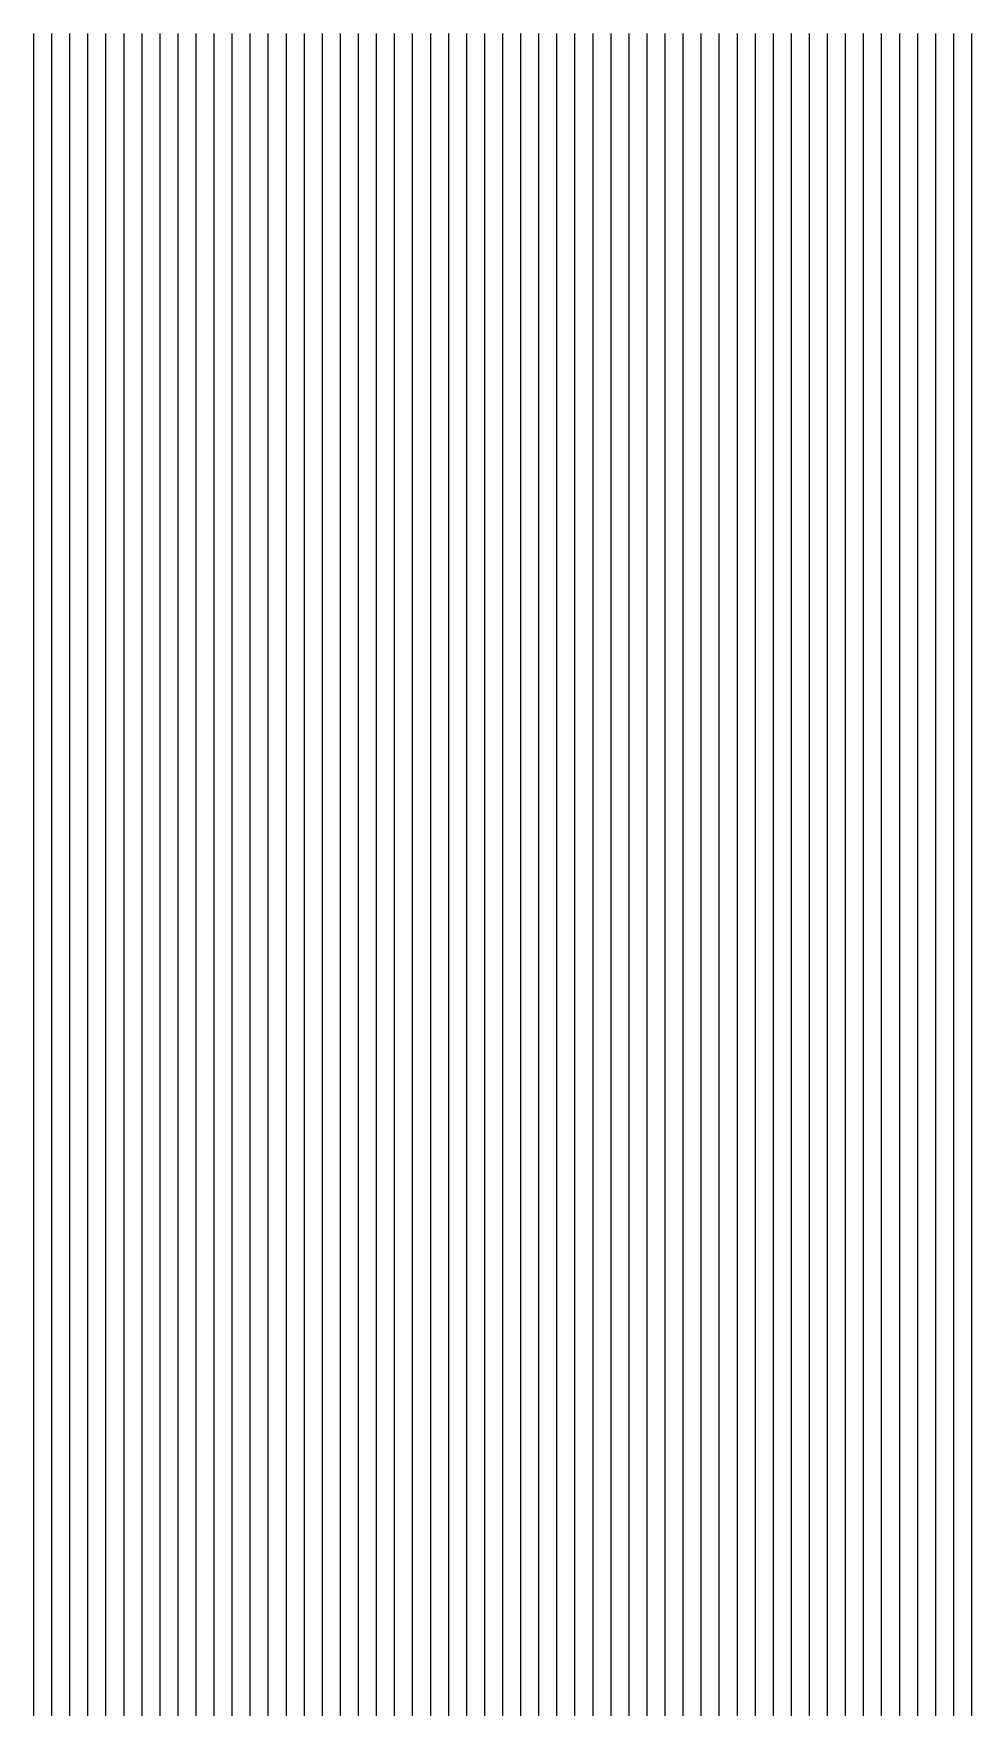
# Model space of a CAD drawing. Header units: millimetres. Extents: x -106 to 66, y -32 to 42.
# Drawn here: x 23 to 33.4, y 23.82 to 42.39 of the extents above; entities that cross this region are included whole.
import ezdxf

# ---------------------------------------------------------------- set-up
doc = ezdxf.new("R2010")
doc.units = ezdxf.units.MM
doc.layers.add('默认', color=18, linetype='Continuous', true_color=0x000000)

msp = doc.modelspace()

# ---------------------------------------------------------------- linework, layer by layer
at = {"layer": '默认'}
for points in [[(23, 42.394), (23, 33.591)], [(23, 42.394), (23, 33.723)], [(23, 42.394), (23, 33.706)], [(23, 42.394), (23, 33.581)], [(23, 42.394), (23, 33.354)], [(23, 42.394), (23, 33.014)], [(23, 42.394), (23, 32.553)], [(23, 42.394), (23, 31.973)], [(23, 42.394), (23, 31.281)], [(23, 42.394), (23, 30.491)], [(23, 42.394), (23, 29.623)], [(23, 42.394), (23, 28.694)], [(23, 42.394), (23, 27.714)], [(23, 42.394), (23, 26.688)], [(23, 42.394), (23, 25.617)], [(23, 42.394), (23, 24.497)], [(23, 42.394), (23, 23.317)], [(23, 42.394), (23, 22.05)], [(23, 42.394), (23, 20.59)], [(23, 42.394), (23, 18.082)], [(23.2, 42.394), (23.2, 33.521)], [(23.2, 42.394), (23.2, 33.655)], [(23.2, 42.394), (23.2, 33.641)], [(23.2, 42.394), (23.2, 33.519)], [(23.2, 42.394), (23.2, 33.296)], [(23.2, 42.394), (23.2, 32.96)], [(23.2, 42.394), (23.2, 32.505)], [(23.2, 42.394), (23.2, 31.93)], [(23.2, 42.394), (23.2, 31.243)], [(23.2, 42.394), (23.2, 30.459)], [(23.2, 42.394), (23.2, 29.595)], [(23.2, 42.394), (23.2, 28.669)], [(23.2, 42.394), (23.2, 27.692)], [(23.2, 42.394), (23.2, 26.669)], [(23.2, 42.394), (23.2, 25.6)], [(23.2, 42.394), (23.2, 24.482)], [(23.2, 42.394), (23.2, 23.304)], [(23.2, 42.394), (23.2, 22.04)], [(23.2, 42.394), (23.2, 20.586)], [(23.2, 42.394), (23.2, 18.098)], [(23.4, 42.394), (23.4, 33.451)], [(23.4, 42.394), (23.4, 33.587)], [(23.4, 42.394), (23.4, 33.575)], [(23.4, 42.394), (23.4, 33.457)], [(23.4, 42.394), (23.4, 33.237)], [(23.4, 42.394), (23.4, 32.905)], [(23.4, 42.394), (23.4, 32.455)], [(23.4, 42.394), (23.4, 31.886)], [(23.4, 42.394), (23.4, 31.205)], [(23.4, 42.394), (23.4, 30.426)], [(23.4, 42.394), (23.4, 29.566)], [(23.4, 42.394), (23.4, 28.644)], [(23.4, 42.394), (23.4, 27.67)], [(23.4, 42.394), (23.4, 26.649)], [(23.4, 42.394), (23.4, 25.582)], [(23.4, 42.394), (23.4, 24.466)], [(23.4, 42.394), (23.4, 23.29)], [(23.4, 42.394), (23.4, 22.029)], [(23.4, 42.394), (23.4, 20.581)], [(23.4, 42.394), (23.4, 18.114)], [(23.6, 42.394), (23.6, 33.379)], [(23.6, 42.394), (23.6, 33.518)], [(23.6, 42.394), (23.6, 33.508)], [(23.6, 42.394), (23.6, 33.393)], [(23.6, 42.394), (23.6, 33.177)], [(23.6, 42.394), (23.6, 32.85)], [(23.6, 42.394), (23.6, 32.405)], [(23.6, 42.394), (23.6, 31.841)], [(23.6, 42.394), (23.6, 31.166)], [(23.6, 42.394), (23.6, 30.392)], [(23.6, 42.394), (23.6, 29.537)], [(23.6, 42.394), (23.6, 28.619)], [(23.6, 42.394), (23.6, 27.648)], [(23.6, 42.394), (23.6, 26.629)], [(23.6, 42.394), (23.6, 25.564)], [(23.6, 42.394), (23.6, 24.45)], [(23.6, 42.394), (23.6, 23.276)], [(23.6, 42.394), (23.6, 22.018)], [(23.6, 42.394), (23.6, 20.577)], [(23.6, 42.394), (23.6, 18.131)], [(23.8, 42.394), (23.8, 33.308)], [(23.8, 42.394), (23.8, 33.448)], [(23.8, 42.394), (23.8, 33.441)], [(23.8, 42.394), (23.8, 33.329)], [(23.8, 42.394), (23.8, 33.117)], [(23.8, 42.394), (23.8, 32.794)], [(23.8, 42.394), (23.8, 32.354)], [(23.8, 42.394), (23.8, 31.795)], [(23.8, 42.394), (23.8, 31.126)], [(23.8, 42.394), (23.8, 30.357)], [(23.8, 42.394), (23.8, 29.507)], [(23.8, 42.394), (23.8, 28.592)], [(23.8, 42.394), (23.8, 27.624)], [(23.8, 42.394), (23.8, 26.608)], [(23.8, 42.394), (23.8, 25.545)], [(23.8, 42.394), (23.8, 24.433)], [(23.8, 42.394), (23.8, 23.262)], [(23.8, 42.394), (23.8, 22.007)], [(23.8, 42.394), (23.8, 20.571)], [(23.8, 42.394), (23.8, 18.148)], [(24, 42.394), (24, 33.235)], [(24, 42.394), (24, 33.377)], [(24, 42.394), (24, 33.373)], [(24, 42.394), (24, 33.264)], [(24, 42.394), (24, 33.056)], [(24, 42.394), (24, 32.737)], [(24, 42.394), (24, 32.302)], [(24, 42.394), (24, 31.749)], [(24, 42.394), (24, 31.085)], [(24, 42.394), (24, 30.322)], [(24, 42.394), (24, 29.476)], [(24, 42.394), (24, 28.565)], [(24, 42.394), (24, 27.6)], [(24, 42.394), (24, 26.587)], [(24, 42.394), (24, 25.526)], [(24, 42.394), (24, 24.416)], [(24, 42.394), (24, 23.247)], [(24, 42.394), (24, 21.995)], [(24, 42.394), (24, 20.566)], [(24, 42.394), (24, 18.164)], [(24.2, 42.394), (24.2, 33.162)], [(24.2, 42.394), (24.2, 33.306)], [(24.2, 42.394), (24.2, 33.304)], [(24.2, 42.394), (24.2, 33.198)], [(24.2, 42.394), (24.2, 32.993)], [(24.2, 42.394), (24.2, 32.679)], [(24.2, 42.394), (24.2, 32.249)], [(24.2, 42.394), (24.2, 31.701)], [(24.2, 42.394), (24.2, 31.043)], [(24.2, 42.394), (24.2, 30.286)], [(24.2, 42.394), (24.2, 29.445)], [(24.2, 42.394), (24.2, 28.538)], [(24.2, 42.394), (24.2, 27.576)], [(24.2, 42.394), (24.2, 26.565)], [(24.2, 42.394), (24.2, 25.506)], [(24.2, 42.394), (24.2, 24.399)], [(24.2, 42.394), (24.2, 23.232)], [(24.2, 42.394), (24.2, 21.983)], [(24.2, 42.394), (24.2, 20.56)], [(24.2, 42.394), (24.2, 18.181)], [(24.4, 42.394), (24.4, 33.088)], [(24.4, 42.394), (24.4, 33.234)], [(24.4, 42.394), (24.4, 33.235)], [(24.4, 42.394), (24.4, 33.132)], [(24.4, 42.394), (24.4, 32.93)], [(24.4, 42.394), (24.4, 32.62)], [(24.4, 42.394), (24.4, 32.195)], [(24.4, 42.394), (24.4, 31.653)], [(24.4, 42.394), (24.4, 31)], [(24.4, 42.394), (24.4, 30.248)], [(24.4, 42.394), (24.4, 29.412)], [(24.4, 42.394), (24.4, 28.509)], [(24.4, 42.394), (24.4, 27.55)], [(24.4, 42.394), (24.4, 26.542)], [(24.4, 42.394), (24.4, 25.486)], [(24.4, 42.394), (24.4, 24.381)], [(24.4, 42.394), (24.4, 23.216)], [(24.4, 42.394), (24.4, 21.971)], [(24.4, 42.394), (24.4, 20.554)], [(24.4, 42.394), (24.4, 18.198)], [(24.6, 42.394), (24.6, 33.014)], [(24.6, 42.394), (24.6, 33.161)], [(24.6, 42.394), (24.6, 33.165)], [(24.6, 42.394), (24.6, 33.065)], [(24.6, 42.394), (24.6, 32.867)], [(24.6, 42.394), (24.6, 32.561)], [(24.6, 42.394), (24.6, 32.14)], [(24.6, 42.394), (24.6, 31.604)], [(24.6, 42.394), (24.6, 30.957)], [(24.6, 42.394), (24.6, 30.21)], [(24.6, 42.394), (24.6, 29.379)], [(24.6, 42.394), (24.6, 28.48)], [(24.6, 42.394), (24.6, 27.524)], [(24.6, 42.394), (24.6, 26.519)], [(24.6, 42.394), (24.6, 25.465)], [(24.6, 42.394), (24.6, 24.362)], [(24.6, 42.394), (24.6, 23.2)], [(24.6, 42.394), (24.6, 21.958)], [(24.6, 42.394), (24.6, 20.548)], [(24.6, 42.394), (24.6, 18.214)], [(24.8, 42.394), (24.8, 32.939)], [(24.8, 42.394), (24.8, 33.088)], [(24.8, 42.394), (24.8, 33.094)], [(24.8, 42.394), (24.8, 32.997)], [(24.8, 42.394), (24.8, 32.802)], [(24.8, 42.394), (24.8, 32.5)], [(24.8, 42.394), (24.8, 32.085)], [(24.8, 42.394), (24.8, 31.554)], [(24.8, 42.394), (24.8, 30.912)], [(24.8, 42.394), (24.8, 30.171)], [(24.8, 42.394), (24.8, 29.345)], [(24.8, 42.394), (24.8, 28.45)], [(24.8, 42.394), (24.8, 27.498)], [(24.8, 42.394), (24.8, 26.495)], [(24.8, 42.394), (24.8, 25.444)], [(24.8, 42.394), (24.8, 24.343)], [(24.8, 42.394), (24.8, 23.184)], [(24.8, 42.394), (24.8, 21.945)], [(24.8, 42.394), (24.8, 20.541)], [(24.8, 42.394), (24.8, 18.231)], [(25, 42.394), (25, 32.863)], [(25, 42.394), (25, 33.013)], [(25, 42.394), (25, 33.022)], [(25, 42.394), (25, 32.928)], [(25, 42.394), (25, 32.737)], [(25, 42.394), (25, 32.439)], [(25, 42.394), (25, 32.028)], [(25, 42.394), (25, 31.503)], [(25, 42.394), (25, 30.867)], [(25, 42.394), (25, 30.131)], [(25, 42.394), (25, 29.31)], [(25, 42.394), (25, 28.419)], [(25, 42.394), (25, 27.47)], [(25, 42.394), (25, 26.471)], [(25, 42.394), (25, 25.422)], [(25, 42.394), (25, 24.324)], [(25, 42.394), (25, 23.167)], [(25, 42.394), (25, 21.932)], [(25, 42.394), (25, 20.534)], [(25, 42.394), (25, 18.248)], [(25.2, 42.394), (25.2, 32.786)], [(25.2, 42.394), (25.2, 32.939)], [(25.2, 42.394), (25.2, 32.949)], [(25.2, 42.394), (25.2, 32.858)], [(25.2, 42.394), (25.2, 32.67)], [(25.2, 42.394), (25.2, 32.377)], [(25.2, 42.394), (25.2, 31.971)], [(25.2, 42.394), (25.2, 31.451)], [(25.2, 42.394), (25.2, 30.821)], [(25.2, 42.394), (25.2, 30.09)], [(25.2, 42.394), (25.2, 29.274)], [(25.2, 42.394), (25.2, 28.387)], [(25.2, 42.394), (25.2, 27.442)], [(25.2, 42.394), (25.2, 26.445)], [(25.2, 42.394), (25.2, 25.4)], [(25.2, 42.394), (25.2, 24.304)], [(25.2, 42.394), (25.2, 23.15)], [(25.2, 42.394), (25.2, 21.918)], [(25.2, 42.394), (25.2, 20.527)], [(25.2, 42.394), (25.2, 18.264)], [(25.4, 42.394), (25.4, 32.709)], [(25.4, 42.394), (25.4, 32.863)], [(25.4, 42.394), (25.4, 32.876)], [(25.4, 42.394), (25.4, 32.788)], [(25.4, 42.394), (25.4, 32.603)], [(25.4, 42.394), (25.4, 32.314)], [(25.4, 42.394), (25.4, 31.913)], [(25.4, 42.394), (25.4, 31.398)], [(25.4, 42.394), (25.4, 30.773)], [(25.4, 42.394), (25.4, 30.049)], [(25.4, 42.394), (25.4, 29.237)], [(25.4, 42.394), (25.4, 28.355)], [(25.4, 42.394), (25.4, 27.413)], [(25.4, 42.394), (25.4, 26.42)], [(25.4, 42.394), (25.4, 25.377)], [(25.4, 42.394), (25.4, 24.284)], [(25.4, 42.394), (25.4, 23.133)], [(25.4, 42.394), (25.4, 21.904)], [(25.4, 42.394), (25.4, 20.519)], [(25.4, 42.394), (25.4, 18.28)], [(25.6, 42.394), (25.6, 32.631)], [(25.6, 42.394), (25.6, 32.787)], [(25.6, 42.394), (25.6, 32.802)], [(25.6, 42.394), (25.6, 32.717)], [(25.6, 42.394), (25.6, 32.536)], [(25.6, 42.394), (25.6, 32.25)], [(25.6, 42.394), (25.6, 31.853)], [(25.6, 42.394), (25.6, 31.344)], [(25.6, 42.394), (25.6, 30.725)], [(25.6, 42.394), (25.6, 30.006)], [(25.6, 42.394), (25.6, 29.199)], [(25.6, 42.394), (25.6, 28.321)], [(25.6, 42.394), (25.6, 27.384)], [(25.6, 42.394), (25.6, 26.393)], [(25.6, 42.394), (25.6, 25.353)], [(25.6, 42.394), (25.6, 24.263)], [(25.6, 42.394), (25.6, 23.114)], [(25.6, 42.394), (25.6, 21.889)], [(25.6, 42.394), (25.6, 20.511)], [(25.6, 42.394), (25.6, 18.296)], [(25.8, 42.394), (25.8, 32.553)], [(25.8, 42.394), (25.8, 32.71)], [(25.8, 42.394), (25.8, 32.728)], [(25.8, 42.394), (25.8, 32.645)], [(25.8, 42.394), (25.8, 32.467)], [(25.8, 42.394), (25.8, 32.185)], [(25.8, 42.394), (25.8, 31.793)], [(25.8, 42.394), (25.8, 31.289)], [(25.8, 42.394), (25.8, 30.676)], [(25.8, 42.394), (25.8, 29.962)], [(25.8, 42.394), (25.8, 29.161)], [(25.8, 42.394), (25.8, 28.287)], [(25.8, 42.394), (25.8, 27.353)], [(25.8, 42.394), (25.8, 26.366)], [(25.8, 42.394), (25.8, 25.329)], [(25.8, 42.394), (25.8, 24.241)], [(25.8, 42.394), (25.8, 23.096)], [(25.8, 42.394), (25.8, 21.874)], [(25.8, 42.394), (25.8, 20.503)], [(25.8, 42.394), (25.8, 18.312)], [(26, 42.394), (26, 32.474)], [(26, 42.394), (26, 32.632)], [(26, 42.394), (26, 32.652)], [(26, 42.394), (26, 32.572)], [(26, 42.394), (26, 32.397)], [(26, 42.394), (26, 32.12)], [(26, 42.394), (26, 31.733)], [(26, 42.394), (26, 31.234)], [(26, 42.394), (26, 30.626)], [(26, 42.394), (26, 29.918)], [(26, 42.394), (26, 29.122)], [(26, 42.394), (26, 28.253)], [(26, 42.394), (26, 27.322)], [(26, 42.394), (26, 26.339)], [(26, 42.394), (26, 25.305)], [(26, 42.394), (26, 24.22)], [(26, 42.394), (26, 23.077)], [(26, 42.394), (26, 21.859)], [(26, 42.394), (26, 20.494)], [(26, 42.394), (26, 18.327)], [(26.2, 42.394), (26.2, 32.394)], [(26.2, 42.394), (26.2, 32.554)], [(26.2, 42.394), (26.2, 32.576)], [(26.2, 42.394), (26.2, 32.498)], [(26.2, 42.394), (26.2, 32.327)], [(26.2, 42.394), (26.2, 32.053)], [(26.2, 42.394), (26.2, 31.671)], [(26.2, 42.394), (26.2, 31.177)], [(26.2, 42.394), (26.2, 30.575)], [(26.2, 42.394), (26.2, 29.873)], [(26.2, 42.394), (26.2, 29.082)], [(26.2, 42.394), (26.2, 28.217)], [(26.2, 42.394), (26.2, 27.291)], [(26.2, 42.394), (26.2, 26.31)], [(26.2, 42.394), (26.2, 25.279)], [(26.2, 42.394), (26.2, 24.197)], [(26.2, 42.394), (26.2, 23.058)], [(26.2, 42.394), (26.2, 21.843)], [(26.2, 42.394), (26.2, 20.485)], [(26.2, 42.394), (26.2, 18.342)], [(26.4, 42.394), (26.4, 32.313)], [(26.4, 42.394), (26.4, 32.475)], [(26.4, 42.394), (26.4, 32.499)], [(26.4, 42.394), (26.4, 32.424)], [(26.4, 42.394), (26.4, 32.256)], [(26.4, 42.394), (26.4, 31.986)], [(26.4, 42.394), (26.4, 31.608)], [(26.4, 42.394), (26.4, 31.12)], [(26.4, 42.394), (26.4, 30.523)], [(26.4, 42.394), (26.4, 29.826)], [(26.4, 42.394), (26.4, 29.041)], [(26.4, 42.394), (26.4, 28.18)], [(26.4, 42.394), (26.4, 27.258)], [(26.4, 42.394), (26.4, 26.281)], [(26.4, 42.394), (26.4, 25.253)], [(26.4, 42.394), (26.4, 24.174)], [(26.4, 42.394), (26.4, 23.038)], [(26.4, 42.394), (26.4, 21.827)], [(26.4, 42.394), (26.4, 20.475)], [(26.4, 42.394), (26.4, 18.357)], [(26.6, 42.394), (26.6, 32.232)], [(26.6, 42.394), (26.6, 32.395)], [(26.6, 42.394), (26.6, 32.422)], [(26.6, 42.394), (26.6, 32.349)], [(26.6, 42.394), (26.6, 32.184)], [(26.6, 42.394), (26.6, 31.918)], [(26.6, 42.394), (26.6, 31.545)], [(26.6, 42.394), (26.6, 31.061)], [(26.6, 42.394), (26.6, 30.47)], [(26.6, 42.394), (26.6, 29.779)], [(26.6, 42.394), (26.6, 28.999)], [(26.6, 42.394), (26.6, 28.143)], [(26.6, 42.394), (26.6, 27.225)], [(26.6, 42.394), (26.6, 26.252)], [(26.6, 42.394), (26.6, 25.227)], [(26.6, 42.394), (26.6, 24.151)], [(26.6, 42.394), (26.6, 23.018)], [(26.6, 42.394), (26.6, 21.811)], [(26.6, 42.394), (26.6, 20.466)], [(26.6, 42.394), (26.6, 18.372)], [(26.8, 42.394), (26.8, 32.15)], [(26.8, 42.394), (26.8, 32.314)], [(26.8, 42.394), (26.8, 32.343)], [(26.8, 42.394), (26.8, 32.273)], [(26.8, 42.394), (26.8, 32.112)], [(26.8, 42.394), (26.8, 31.849)], [(26.8, 42.394), (26.8, 31.48)], [(26.8, 42.394), (26.8, 31.002)], [(26.8, 42.394), (26.8, 30.417)], [(26.8, 42.394), (26.8, 29.731)], [(26.8, 42.394), (26.8, 28.956)], [(26.8, 42.394), (26.8, 28.105)], [(26.8, 42.394), (26.8, 27.191)], [(26.8, 42.394), (26.8, 26.221)], [(26.8, 42.394), (26.8, 25.2)], [(26.8, 42.394), (26.8, 24.127)], [(26.8, 42.394), (26.8, 22.997)], [(26.8, 42.394), (26.8, 21.794)], [(26.8, 42.394), (26.8, 20.455)], [(26.8, 42.394), (26.8, 18.386)], [(27, 42.394), (27, 32.067)], [(27, 42.394), (27, 32.233)], [(27, 42.394), (27, 32.264)], [(27, 42.394), (27, 32.197)], [(27, 42.394), (27, 32.038)], [(27, 42.394), (27, 31.78)], [(27, 42.394), (27, 31.415)], [(27, 42.394), (27, 30.942)], [(27, 42.394), (27, 30.362)], [(27, 42.394), (27, 29.682)], [(27, 42.394), (27, 28.912)], [(27, 42.394), (27, 28.066)], [(27, 42.394), (27, 27.156)], [(27, 42.394), (27, 26.19)], [(27, 42.394), (27, 25.172)], [(27, 42.394), (27, 24.102)], [(27, 42.394), (27, 22.976)], [(27, 42.394), (27, 21.777)], [(27, 42.394), (27, 20.445)], [(27, 42.394), (27, 18.399)], [(27.2, 42.394), (27.2, 31.984)], [(27.2, 42.394), (27.2, 32.151)], [(27.2, 42.394), (27.2, 32.184)], [(27.2, 42.394), (27.2, 32.119)], [(27.2, 42.394), (27.2, 31.964)], [(27.2, 42.394), (27.2, 31.709)], [(27.2, 42.394), (27.2, 31.349)], [(27.2, 42.394), (27.2, 30.881)], [(27.2, 42.394), (27.2, 30.306)], [(27.2, 42.394), (27.2, 29.632)], [(27.2, 42.394), (27.2, 28.867)], [(27.2, 42.394), (27.2, 28.026)], [(27.2, 42.394), (27.2, 27.121)], [(27.2, 42.394), (27.2, 26.158)], [(27.2, 42.394), (27.2, 25.144)], [(27.2, 42.394), (27.2, 24.077)], [(27.2, 42.394), (27.2, 22.954)], [(27.2, 42.394), (27.2, 21.759)], [(27.2, 42.394), (27.2, 20.434)], [(27.2, 42.394), (27.2, 18.413)], [(27.4, 42.394), (27.4, 31.9)], [(27.4, 42.394), (27.4, 32.068)], [(27.4, 42.394), (27.4, 32.104)], [(27.4, 42.394), (27.4, 32.041)], [(27.4, 42.394), (27.4, 31.889)], [(27.4, 42.394), (27.4, 31.638)], [(27.4, 42.394), (27.4, 31.282)], [(27.4, 42.394), (27.4, 30.819)], [(27.4, 42.394), (27.4, 30.25)], [(27.4, 42.394), (27.4, 29.581)], [(27.4, 42.394), (27.4, 28.822)], [(27.4, 42.394), (27.4, 27.986)], [(27.4, 42.394), (27.4, 27.084)], [(27.4, 42.394), (27.4, 26.126)], [(27.4, 42.394), (27.4, 25.115)], [(27.4, 42.394), (27.4, 24.052)], [(27.4, 42.394), (27.4, 22.932)], [(27.4, 42.394), (27.4, 21.741)], [(27.4, 42.394), (27.4, 20.422)], [(27.4, 42.394), (27.4, 18.425)], [(27.6, 42.394), (27.6, 31.815)], [(27.6, 42.394), (27.6, 31.985)], [(27.6, 42.394), (27.6, 32.022)], [(27.6, 42.394), (27.6, 31.963)], [(27.6, 42.394), (27.6, 31.813)], [(27.6, 42.394), (27.6, 31.566)], [(27.6, 42.394), (27.6, 31.214)], [(27.6, 42.394), (27.6, 30.756)], [(27.6, 42.394), (27.6, 30.192)], [(27.6, 42.394), (27.6, 29.529)], [(27.6, 42.394), (27.6, 28.776)], [(27.6, 42.394), (27.6, 27.944)], [(27.6, 42.394), (27.6, 27.047)], [(27.6, 42.394), (27.6, 26.092)], [(27.6, 42.394), (27.6, 25.085)], [(27.6, 42.394), (27.6, 24.025)], [(27.6, 42.394), (27.6, 22.909)], [(27.6, 42.394), (27.6, 21.722)], [(27.6, 42.394), (27.6, 20.411)], [(27.6, 42.394), (27.6, 18.437)], [(27.8, 42.394), (27.8, 31.73)], [(27.8, 42.394), (27.8, 31.901)], [(27.8, 42.394), (27.8, 31.94)], [(27.8, 42.394), (27.8, 31.883)], [(27.8, 42.394), (27.8, 31.736)], [(27.8, 42.394), (27.8, 31.493)], [(27.8, 42.394), (27.8, 31.145)], [(27.8, 42.394), (27.8, 30.692)], [(27.8, 42.394), (27.8, 30.134)], [(27.8, 42.394), (27.8, 29.476)], [(27.8, 42.394), (27.8, 28.728)], [(27.8, 42.394), (27.8, 27.902)], [(27.8, 42.394), (27.8, 27.009)], [(27.8, 42.394), (27.8, 26.058)], [(27.8, 42.394), (27.8, 25.055)], [(27.8, 42.394), (27.8, 23.999)], [(27.8, 42.394), (27.8, 22.886)], [(27.8, 42.394), (27.8, 21.704)], [(27.8, 42.394), (27.8, 20.398)], [(27.8, 42.394), (27.8, 18.449)], [(28, 42.394), (28, 31.643)], [(28, 42.394), (28, 31.816)], [(28, 42.394), (28, 31.858)], [(28, 42.394), (28, 31.803)], [(28, 42.394), (28, 31.659)], [(28, 42.394), (28, 31.419)], [(28, 42.394), (28, 31.076)], [(28, 42.394), (28, 30.628)], [(28, 42.394), (28, 30.075)], [(28, 42.394), (28, 29.423)], [(28, 42.394), (28, 28.68)], [(28, 42.394), (28, 27.858)], [(28, 42.394), (28, 26.97)], [(28, 42.394), (28, 26.024)], [(28, 42.394), (28, 25.024)], [(28, 42.394), (28, 23.971)], [(28, 42.394), (28, 22.862)], [(28, 42.394), (28, 21.684)], [(28, 42.394), (28, 20.386)], [(28, 42.394), (28, 18.46)], [(28.2, 42.394), (28.2, 31.556)], [(28.2, 42.394), (28.2, 31.731)], [(28.2, 42.394), (28.2, 31.774)], [(28.2, 42.394), (28.2, 31.721)], [(28.2, 42.394), (28.2, 31.581)], [(28.2, 42.394), (28.2, 31.344)], [(28.2, 42.394), (28.2, 31.005)], [(28.2, 42.394), (28.2, 30.562)], [(28.2, 42.394), (28.2, 30.015)], [(28.2, 42.394), (28.2, 29.368)], [(28.2, 42.394), (28.2, 28.631)], [(28.2, 42.394), (28.2, 27.814)], [(28.2, 42.394), (28.2, 26.93)], [(28.2, 42.394), (28.2, 25.988)], [(28.2, 42.394), (28.2, 24.992)], [(28.2, 42.394), (28.2, 23.943)], [(28.2, 42.394), (28.2, 22.838)], [(28.2, 42.394), (28.2, 21.664)], [(28.2, 42.394), (28.2, 20.373)], [(28.2, 42.394), (28.2, 18.47)], [(28.4, 42.394), (28.4, 31.469)], [(28.4, 42.394), (28.4, 31.645)], [(28.4, 42.394), (28.4, 31.69)], [(28.4, 42.394), (28.4, 31.64)], [(28.4, 42.394), (28.4, 31.502)], [(28.4, 42.394), (28.4, 31.268)], [(28.4, 42.394), (28.4, 30.934)], [(28.4, 42.394), (28.4, 30.495)], [(28.4, 42.394), (28.4, 29.953)], [(28.4, 42.394), (28.4, 29.312)], [(28.4, 42.394), (28.4, 28.581)], [(28.4, 42.394), (28.4, 27.769)], [(28.4, 42.394), (28.4, 26.89)], [(28.4, 42.394), (28.4, 25.952)], [(28.4, 42.394), (28.4, 24.96)], [(28.4, 42.394), (28.4, 23.914)], [(28.4, 42.394), (28.4, 22.813)], [(28.4, 42.394), (28.4, 21.644)], [(28.4, 42.394), (28.4, 20.359)], [(28.4, 42.394), (28.4, 18.48)], [(28.6, 42.394), (28.6, 31.38)], [(28.6, 42.394), (28.6, 31.558)], [(28.6, 42.394), (28.6, 31.605)], [(28.6, 42.394), (28.6, 31.557)], [(28.6, 42.394), (28.6, 31.422)], [(28.6, 42.394), (28.6, 31.192)], [(28.6, 42.394), (28.6, 30.862)], [(28.6, 42.394), (28.6, 30.428)], [(28.6, 42.394), (28.6, 29.891)], [(28.6, 42.394), (28.6, 29.256)], [(28.6, 42.394), (28.6, 28.529)], [(28.6, 42.394), (28.6, 27.723)], [(28.6, 42.394), (28.6, 26.848)], [(28.6, 42.394), (28.6, 25.915)], [(28.6, 42.394), (28.6, 24.926)], [(28.6, 42.394), (28.6, 23.885)], [(28.6, 42.394), (28.6, 22.788)], [(28.6, 42.394), (28.6, 21.623)], [(28.6, 42.394), (28.6, 20.345)], [(28.6, 42.394), (28.6, 18.489)], [(28.8, 42.394), (28.8, 31.291)], [(28.8, 42.394), (28.8, 31.47)], [(28.8, 42.394), (28.8, 31.519)], [(28.8, 42.394), (28.8, 31.473)], [(28.8, 42.394), (28.8, 31.341)], [(28.8, 42.394), (28.8, 31.115)], [(28.8, 42.394), (28.8, 30.789)], [(28.8, 42.394), (28.8, 30.36)], [(28.8, 42.394), (28.8, 29.828)], [(28.8, 42.394), (28.8, 29.198)], [(28.8, 42.394), (28.8, 28.477)], [(28.8, 42.394), (28.8, 27.676)], [(28.8, 42.394), (28.8, 26.806)], [(28.8, 42.394), (28.8, 25.877)], [(28.8, 42.394), (28.8, 24.893)], [(28.8, 42.394), (28.8, 23.855)], [(28.8, 42.394), (28.8, 22.762)], [(28.8, 42.394), (28.8, 21.602)], [(28.8, 42.394), (28.8, 20.331)], [(28.8, 42.394), (28.8, 18.497)], [(29, 42.394), (29, 31.201)], [(29, 42.394), (29, 31.382)], [(29, 42.394), (29, 31.433)], [(29, 42.394), (29, 31.389)], [(29, 42.394), (29, 31.26)], [(29, 42.394), (29, 31.037)], [(29, 42.394), (29, 30.715)], [(29, 42.394), (29, 30.291)], [(29, 42.394), (29, 29.764)], [(29, 42.394), (29, 29.14)], [(29, 42.394), (29, 28.425)], [(29, 42.394), (29, 27.628)], [(29, 42.394), (29, 26.763)], [(29, 42.394), (29, 25.838)], [(29, 42.394), (29, 24.858)], [(29, 42.394), (29, 23.825)], [(29, 42.394), (29, 22.735)], [(29, 42.394), (29, 21.58)], [(29, 42.394), (29, 20.316)], [(29, 42.394), (29, 18.505)], [(29.2, 42.394), (29.2, 31.111)], [(29.2, 42.394), (29.2, 31.293)], [(29.2, 42.394), (29.2, 31.346)], [(29.2, 42.394), (29.2, 31.304)], [(29.2, 42.394), (29.2, 31.178)], [(29.2, 42.394), (29.2, 30.958)], [(29.2, 42.394), (29.2, 30.64)], [(29.2, 42.394), (29.2, 30.221)], [(29.2, 42.394), (29.2, 29.699)], [(29.2, 42.394), (29.2, 29.08)], [(29.2, 42.394), (29.2, 28.371)], [(29.2, 42.394), (29.2, 27.58)], [(29.2, 42.394), (29.2, 26.719)], [(29.2, 42.394), (29.2, 25.798)], [(29.2, 42.394), (29.2, 24.823)], [(29.2, 42.394), (29.2, 23.793)], [(29.2, 42.394), (29.2, 22.708)], [(29.2, 42.394), (29.2, 21.557)], [(29.2, 42.394), (29.2, 20.301)], [(29.2, 42.394), (29.2, 18.511)], [(29.4, 42.394), (29.4, 31.019)], [(29.4, 42.394), (29.4, 31.203)], [(29.4, 42.394), (29.4, 31.258)], [(29.4, 42.394), (29.4, 31.219)], [(29.4, 42.394), (29.4, 31.095)], [(29.4, 42.394), (29.4, 30.878)], [(29.4, 42.394), (29.4, 30.565)], [(29.4, 42.394), (29.4, 30.15)], [(29.4, 42.394), (29.4, 29.634)], [(29.4, 42.394), (29.4, 29.02)], [(29.4, 42.394), (29.4, 28.316)], [(29.4, 42.394), (29.4, 27.53)], [(29.4, 42.394), (29.4, 26.674)], [(29.4, 42.394), (29.4, 25.758)], [(29.4, 42.394), (29.4, 24.786)], [(29.4, 42.394), (29.4, 23.761)], [(29.4, 42.394), (29.4, 22.681)], [(29.4, 42.394), (29.4, 21.534)], [(29.4, 42.394), (29.4, 20.285)], [(29.4, 42.394), (29.4, 18.517)], [(29.6, 42.394), (29.6, 30.927)], [(29.6, 42.394), (29.6, 31.113)], [(29.6, 42.394), (29.6, 31.17)], [(29.6, 42.394), (29.6, 31.132)], [(29.6, 42.394), (29.6, 31.011)], [(29.6, 42.394), (29.6, 30.798)], [(29.6, 42.394), (29.6, 30.488)], [(29.6, 42.394), (29.6, 30.078)], [(29.6, 42.394), (29.6, 29.567)], [(29.6, 42.394), (29.6, 28.959)], [(29.6, 42.394), (29.6, 28.26)], [(29.6, 42.394), (29.6, 27.479)], [(29.6, 42.394), (29.6, 26.629)], [(29.6, 42.394), (29.6, 25.717)], [(29.6, 42.394), (29.6, 24.749)], [(29.6, 42.394), (29.6, 23.729)], [(29.6, 42.394), (29.6, 22.652)], [(29.6, 42.394), (29.6, 21.511)], [(29.6, 42.394), (29.6, 20.268)], [(29.6, 42.394), (29.6, 18.523)], [(29.8, 42.394), (29.8, 30.835)], [(29.8, 42.394), (29.8, 31.022)], [(29.8, 42.394), (29.8, 31.08)], [(29.8, 42.394), (29.8, 31.045)], [(29.8, 42.394), (29.8, 30.926)], [(29.8, 42.394), (29.8, 30.717)], [(29.8, 42.394), (29.8, 30.411)], [(29.8, 42.394), (29.8, 30.005)], [(29.8, 42.394), (29.8, 29.499)], [(29.8, 42.394), (29.8, 28.897)], [(29.8, 42.394), (29.8, 28.203)], [(29.8, 42.394), (29.8, 27.428)], [(29.8, 42.394), (29.8, 26.582)], [(29.8, 42.394), (29.8, 25.675)], [(29.8, 42.394), (29.8, 24.712)], [(29.8, 42.394), (29.8, 23.695)], [(29.8, 42.394), (29.8, 22.623)], [(29.8, 42.394), (29.8, 21.487)], [(29.8, 42.394), (29.8, 20.252)], [(29.8, 42.394), (29.8, 18.527)], [(30, 42.394), (30, 30.741)], [(30, 42.394), (30, 30.93)], [(30, 42.394), (30, 30.99)], [(30, 42.394), (30, 30.957)], [(30, 42.394), (30, 30.841)], [(30, 42.394), (30, 30.635)], [(30, 42.394), (30, 30.333)], [(30, 42.394), (30, 29.931)], [(30, 42.394), (30, 29.431)], [(30, 42.394), (30, 28.833)], [(30, 42.394), (30, 28.145)], [(30, 42.394), (30, 27.375)], [(30, 42.394), (30, 26.534)], [(30, 42.394), (30, 25.632)], [(30, 42.394), (30, 24.673)], [(30, 42.394), (30, 23.661)], [(30, 42.394), (30, 22.594)], [(30, 42.394), (30, 21.462)], [(30, 42.394), (30, 20.234)], [(30, 42.394), (30, 18.531)], [(30.2, 42.394), (30.2, 30.647)], [(30.2, 42.394), (30.2, 30.837)], [(30.2, 42.394), (30.2, 30.9)], [(30.2, 42.394), (30.2, 30.869)], [(30.2, 42.394), (30.2, 30.755)], [(30.2, 42.394), (30.2, 30.552)], [(30.2, 42.394), (30.2, 30.253)], [(30.2, 42.394), (30.2, 29.857)], [(30.2, 42.394), (30.2, 29.361)], [(30.2, 42.394), (30.2, 28.769)], [(30.2, 42.394), (30.2, 28.087)], [(30.2, 42.394), (30.2, 27.322)], [(30.2, 42.394), (30.2, 26.486)], [(30.2, 42.394), (30.2, 25.588)], [(30.2, 42.394), (30.2, 24.634)], [(30.2, 42.394), (30.2, 23.626)], [(30.2, 42.394), (30.2, 22.563)], [(30.2, 42.394), (30.2, 21.437)], [(30.2, 42.394), (30.2, 20.216)], [(30.2, 42.394), (30.2, 18.534)], [(30.4, 42.394), (30.4, 30.552)], [(30.4, 42.394), (30.4, 30.744)], [(30.4, 42.394), (30.4, 30.808)], [(30.4, 42.394), (30.4, 30.779)], [(30.4, 42.394), (30.4, 30.668)], [(30.4, 42.394), (30.4, 30.468)], [(30.4, 42.394), (30.4, 30.174)], [(30.4, 42.394), (30.4, 29.781)], [(30.4, 42.394), (30.4, 29.291)], [(30.4, 42.394), (30.4, 28.704)], [(30.4, 42.394), (30.4, 28.027)], [(30.4, 42.394), (30.4, 27.268)], [(30.4, 42.394), (30.4, 26.436)], [(30.4, 42.394), (30.4, 25.543)], [(30.4, 42.394), (30.4, 24.594)], [(30.4, 42.394), (30.4, 23.591)], [(30.4, 42.394), (30.4, 22.532)], [(30.4, 42.394), (30.4, 21.411)], [(30.4, 42.394), (30.4, 20.197)], [(30.4, 42.394), (30.4, 18.536)], [(30.6, 42.394), (30.6, 30.456)], [(30.6, 42.394), (30.6, 30.65)], [(30.6, 42.394), (30.6, 30.716)], [(30.6, 42.394), (30.6, 30.689)], [(30.6, 42.394), (30.6, 30.58)], [(30.6, 42.394), (30.6, 30.384)], [(30.6, 42.394), (30.6, 30.093)], [(30.6, 42.394), (30.6, 29.705)], [(30.6, 42.394), (30.6, 29.219)], [(30.6, 42.394), (30.6, 28.638)], [(30.6, 42.394), (30.6, 27.967)], [(30.6, 42.394), (30.6, 27.212)], [(30.6, 42.394), (30.6, 26.386)], [(30.6, 42.394), (30.6, 25.498)], [(30.6, 42.394), (30.6, 24.553)], [(30.6, 42.394), (30.6, 23.554)], [(30.6, 42.394), (30.6, 22.501)], [(30.6, 42.394), (30.6, 21.385)], [(30.6, 42.394), (30.6, 20.178)], [(30.6, 42.394), (30.6, 18.537)], [(30.8, 42.394), (30.8, 30.359)], [(30.8, 42.394), (30.8, 30.556)], [(30.8, 42.394), (30.8, 30.624)], [(30.8, 42.394), (30.8, 30.598)], [(30.8, 42.394), (30.8, 30.492)], [(30.8, 42.394), (30.8, 30.298)], [(30.8, 42.394), (30.8, 30.012)], [(30.8, 42.394), (30.8, 29.628)], [(30.8, 42.394), (30.8, 29.147)], [(30.8, 42.394), (30.8, 28.571)], [(30.8, 42.394), (30.8, 27.905)], [(30.8, 42.394), (30.8, 27.156)], [(30.8, 42.394), (30.8, 26.335)], [(30.8, 42.394), (30.8, 25.451)], [(30.8, 42.394), (30.8, 24.511)], [(30.8, 42.394), (30.8, 23.517)], [(30.8, 42.394), (30.8, 22.468)], [(30.8, 42.394), (30.8, 21.358)], [(30.8, 42.394), (30.8, 20.158)], [(30.8, 42.394), (30.8, 18.537)], [(31, 42.394), (31, 30.262)], [(31, 42.394), (31, 30.461)], [(31, 42.394), (31, 30.53)], [(31, 42.394), (31, 30.507)], [(31, 42.394), (31, 30.403)], [(31, 42.394), (31, 30.212)], [(31, 42.394), (31, 29.929)], [(31, 42.394), (31, 29.55)], [(31, 42.394), (31, 29.074)], [(31, 42.394), (31, 28.504)], [(31, 42.394), (31, 27.843)], [(31, 42.394), (31, 27.099)], [(31, 42.394), (31, 26.283)], [(31, 42.394), (31, 25.404)], [(31, 42.394), (31, 24.469)], [(31, 42.394), (31, 23.479)], [(31, 42.394), (31, 22.435)], [(31, 42.394), (31, 21.33)], [(31, 42.394), (31, 20.138)], [(31, 42.394), (31, 18.536)], [(31.2, 42.394), (31.2, 30.164)], [(31.2, 42.394), (31.2, 30.365)], [(31.2, 42.394), (31.2, 30.436)], [(31.2, 42.394), (31.2, 30.415)], [(31.2, 42.394), (31.2, 30.313)], [(31.2, 42.394), (31.2, 30.126)], [(31.2, 42.394), (31.2, 29.846)], [(31.2, 42.394), (31.2, 29.471)], [(31.2, 42.394), (31.2, 29)], [(31.2, 42.394), (31.2, 28.435)], [(31.2, 42.394), (31.2, 27.78)], [(31.2, 42.394), (31.2, 27.041)], [(31.2, 42.394), (31.2, 26.23)], [(31.2, 42.394), (31.2, 25.356)], [(31.2, 42.394), (31.2, 24.425)], [(31.2, 42.394), (31.2, 23.441)], [(31.2, 42.394), (31.2, 22.402)], [(31.2, 42.394), (31.2, 21.302)], [(31.2, 42.394), (31.2, 20.117)], [(31.2, 42.394), (31.2, 18.534)], [(31.4, 42.394), (31.4, 30.066)], [(31.4, 42.394), (31.4, 30.268)], [(31.4, 42.394), (31.4, 30.341)], [(31.4, 42.394), (31.4, 30.322)], [(31.4, 42.394), (31.4, 30.223)], [(31.4, 42.394), (31.4, 30.038)], [(31.4, 42.394), (31.4, 29.763)], [(31.4, 42.394), (31.4, 29.392)], [(31.4, 42.394), (31.4, 28.926)], [(31.4, 42.394), (31.4, 28.365)], [(31.4, 42.394), (31.4, 27.716)], [(31.4, 42.394), (31.4, 26.982)], [(31.4, 42.394), (31.4, 26.176)], [(31.4, 42.394), (31.4, 25.307)], [(31.4, 42.394), (31.4, 24.381)], [(31.4, 42.394), (31.4, 23.401)], [(31.4, 42.394), (31.4, 22.367)], [(31.4, 42.394), (31.4, 21.273)], [(31.4, 42.394), (31.4, 20.095)], [(31.4, 42.394), (31.4, 18.531)], [(31.6, 42.394), (31.6, 29.967)], [(31.6, 42.394), (31.6, 30.171)], [(31.6, 42.394), (31.6, 30.246)], [(31.6, 42.394), (31.6, 30.229)], [(31.6, 42.394), (31.6, 30.132)], [(31.6, 42.394), (31.6, 29.95)], [(31.6, 42.394), (31.6, 29.678)], [(31.6, 42.394), (31.6, 29.312)], [(31.6, 42.394), (31.6, 28.85)], [(31.6, 42.394), (31.6, 28.295)], [(31.6, 42.394), (31.6, 27.651)], [(31.6, 42.394), (31.6, 26.923)], [(31.6, 42.394), (31.6, 26.122)], [(31.6, 42.394), (31.6, 25.257)], [(31.6, 42.394), (31.6, 24.336)], [(31.6, 42.394), (31.6, 23.361)], [(31.6, 42.394), (31.6, 22.332)], [(31.6, 42.394), (31.6, 21.243)], [(31.6, 42.394), (31.6, 20.072)], [(31.6, 42.394), (31.6, 18.528)], [(31.8, 42.394), (31.8, 29.867)], [(31.8, 42.394), (31.8, 30.073)], [(31.8, 42.394), (31.8, 30.15)], [(31.8, 42.394), (31.8, 30.134)], [(31.8, 42.394), (31.8, 30.04)], [(31.8, 42.394), (31.8, 29.861)], [(31.8, 42.394), (31.8, 29.593)], [(31.8, 42.394), (31.8, 29.231)], [(31.8, 42.394), (31.8, 28.774)], [(31.8, 42.394), (31.8, 28.224)], [(31.8, 42.394), (31.8, 27.585)], [(31.8, 42.394), (31.8, 26.862)], [(31.8, 42.394), (31.8, 26.066)], [(31.8, 42.394), (31.8, 25.207)], [(31.8, 42.394), (31.8, 24.29)], [(31.8, 42.394), (31.8, 23.32)], [(31.8, 42.394), (31.8, 22.296)], [(31.8, 42.394), (31.8, 21.212)], [(31.8, 42.394), (31.8, 20.049)], [(31.8, 42.394), (31.8, 18.523)], [(32, 42.394), (32, 29.766)], [(32, 42.394), (32, 29.975)], [(32, 42.394), (32, 30.054)], [(32, 42.394), (32, 30.04)], [(32, 42.394), (32, 29.948)], [(32, 42.394), (32, 29.772)], [(32, 42.394), (32, 29.507)], [(32, 42.394), (32, 29.149)], [(32, 42.394), (32, 28.697)], [(32, 42.394), (32, 28.152)], [(32, 42.394), (32, 27.518)], [(32, 42.394), (32, 26.801)], [(32, 42.394), (32, 26.01)], [(32, 42.394), (32, 25.155)], [(32, 42.394), (32, 24.243)], [(32, 42.394), (32, 23.278)], [(32, 42.394), (32, 22.259)], [(32, 42.394), (32, 21.181)], [(32, 42.394), (32, 20.025)], [(32, 42.394), (32, 18.516)], [(32.2, 42.394), (32.2, 29.665)], [(32.2, 42.394), (32.2, 29.876)], [(32.2, 42.394), (32.2, 29.956)], [(32.2, 42.394), (32.2, 29.944)], [(32.2, 42.394), (32.2, 29.855)], [(32.2, 42.394), (32.2, 29.682)], [(32.2, 42.394), (32.2, 29.42)], [(32.2, 42.394), (32.2, 29.066)], [(32.2, 42.394), (32.2, 28.618)], [(32.2, 42.394), (32.2, 28.079)], [(32.2, 42.394), (32.2, 27.45)], [(32.2, 42.394), (32.2, 26.738)], [(32.2, 42.394), (32.2, 25.952)], [(32.2, 42.394), (32.2, 25.103)], [(32.2, 42.394), (32.2, 24.196)], [(32.2, 42.394), (32.2, 23.235)], [(32.2, 42.394), (32.2, 22.221)], [(32.2, 42.394), (32.2, 21.149)], [(32.2, 42.394), (32.2, 20)], [(32.2, 42.394), (32.2, 18.509)], [(32.4, 42.394), (32.4, 29.564)], [(32.4, 42.394), (32.4, 29.776)], [(32.4, 42.394), (32.4, 29.859)], [(32.4, 42.394), (32.4, 29.848)], [(32.4, 42.394), (32.4, 29.761)], [(32.4, 42.394), (32.4, 29.591)], [(32.4, 42.394), (32.4, 29.332)], [(32.4, 42.394), (32.4, 28.983)], [(32.4, 42.394), (32.4, 28.54)], [(32.4, 42.394), (32.4, 28.005)], [(32.4, 42.394), (32.4, 27.381)], [(32.4, 42.394), (32.4, 26.675)], [(32.4, 42.394), (32.4, 25.894)], [(32.4, 42.394), (32.4, 25.049)], [(32.4, 42.394), (32.4, 24.147)], [(32.4, 42.394), (32.4, 23.192)], [(32.4, 42.394), (32.4, 22.183)], [(32.4, 42.394), (32.4, 21.117)], [(32.4, 42.394), (32.4, 19.974)], [(32.4, 42.394), (32.4, 18.501)], [(32.6, 42.394), (32.6, 29.461)], [(32.6, 42.394), (32.6, 29.676)], [(32.6, 42.394), (32.6, 29.76)], [(32.6, 42.394), (32.6, 29.752)], [(32.6, 42.394), (32.6, 29.666)], [(32.6, 42.394), (32.6, 29.499)], [(32.6, 42.394), (32.6, 29.244)], [(32.6, 42.394), (32.6, 28.898)], [(32.6, 42.394), (32.6, 28.46)], [(32.6, 42.394), (32.6, 27.93)], [(32.6, 42.394), (32.6, 27.312)], [(32.6, 42.394), (32.6, 26.611)], [(32.6, 42.394), (32.6, 25.835)], [(32.6, 42.394), (32.6, 24.995)], [(32.6, 42.394), (32.6, 24.098)], [(32.6, 42.394), (32.6, 23.148)], [(32.6, 42.394), (32.6, 22.144)], [(32.6, 42.394), (32.6, 21.083)], [(32.6, 42.394), (32.6, 19.948)], [(32.6, 42.394), (32.6, 18.491)], [(32.8, 42.394), (32.8, 29.358)], [(32.8, 42.394), (32.8, 29.576)], [(32.8, 42.394), (32.8, 29.661)], [(32.8, 42.394), (32.8, 29.654)], [(32.8, 42.394), (32.8, 29.571)], [(32.8, 42.394), (32.8, 29.407)], [(32.8, 42.394), (32.8, 29.155)], [(32.8, 42.394), (32.8, 28.813)], [(32.8, 42.394), (32.8, 28.38)], [(32.8, 42.394), (32.8, 27.855)], [(32.8, 42.394), (32.8, 27.242)], [(32.8, 42.394), (32.8, 26.545)], [(32.8, 42.394), (32.8, 25.775)], [(32.8, 42.394), (32.8, 24.94)], [(32.8, 42.394), (32.8, 24.048)], [(32.8, 42.394), (32.8, 23.102)], [(32.8, 42.394), (32.8, 22.104)], [(32.8, 42.394), (32.8, 21.049)], [(32.8, 42.394), (32.8, 19.92)], [(32.8, 42.394), (32.8, 18.481)], [(33, 42.394), (33, 29.255)], [(33, 42.394), (33, 29.474)], [(33, 42.394), (33, 29.562)], [(33, 42.394), (33, 29.556)], [(33, 42.394), (33, 29.476)], [(33, 42.394), (33, 29.314)], [(33, 42.394), (33, 29.066)], [(33, 42.394), (33, 28.728)], [(33, 42.394), (33, 28.298)], [(33, 42.394), (33, 27.778)], [(33, 42.394), (33, 27.17)], [(33, 42.394), (33, 26.479)], [(33, 42.394), (33, 25.714)], [(33, 42.394), (33, 24.884)], [(33, 42.394), (33, 23.997)], [(33, 42.394), (33, 23.057)], [(33, 42.394), (33, 22.063)], [(33, 42.394), (33, 21.014)], [(33, 42.394), (33, 19.892)], [(33, 42.394), (33, 18.469)], [(33.2, 42.394), (33.2, 29.15)], [(33.2, 42.394), (33.2, 29.372)], [(33.2, 42.394), (33.2, 29.461)], [(33.2, 42.394), (33.2, 29.458)], [(33.2, 42.394), (33.2, 29.379)], [(33.2, 42.394), (33.2, 29.22)], [(33.2, 42.394), (33.2, 28.975)], [(33.2, 42.394), (33.2, 28.641)], [(33.2, 42.394), (33.2, 28.216)], [(33.2, 42.394), (33.2, 27.701)], [(33.2, 42.394), (33.2, 27.098)], [(33.2, 42.394), (33.2, 26.413)], [(33.2, 42.394), (33.2, 25.652)], [(33.2, 42.394), (33.2, 24.827)], [(33.2, 42.394), (33.2, 23.945)], [(33.2, 42.394), (33.2, 23.01)], [(33.2, 42.394), (33.2, 22.022)], [(33.2, 42.394), (33.2, 20.978)], [(33.2, 42.394), (33.2, 19.863)], [(33.2, 42.394), (33.2, 18.455)], [(33.4, 42.394), (33.4, 29.046)], [(33.4, 42.394), (33.4, 29.27)], [(33.4, 42.394), (33.4, 29.361)], [(33.4, 42.394), (33.4, 29.359)], [(33.4, 42.394), (33.4, 29.282)], [(33.4, 42.394), (33.4, 29.126)], [(33.4, 42.394), (33.4, 28.884)], [(33.4, 42.394), (33.4, 28.554)], [(33.4, 42.394), (33.4, 28.133)], [(33.4, 42.394), (33.4, 27.623)], [(33.4, 42.394), (33.4, 27.025)], [(33.4, 42.394), (33.4, 26.345)], [(33.4, 42.394), (33.4, 25.589)], [(33.4, 42.394), (33.4, 24.77)], [(33.4, 42.394), (33.4, 23.892)], [(33.4, 42.394), (33.4, 22.962)], [(33.4, 42.394), (33.4, 21.979)], [(33.4, 42.394), (33.4, 20.941)], [(33.4, 42.394), (33.4, 19.833)], [(33.4, 42.394), (33.4, 18.441)]]:
    msp.add_lwpolyline(points, dxfattribs=at)

doc.saveas('drawing.dxf')
